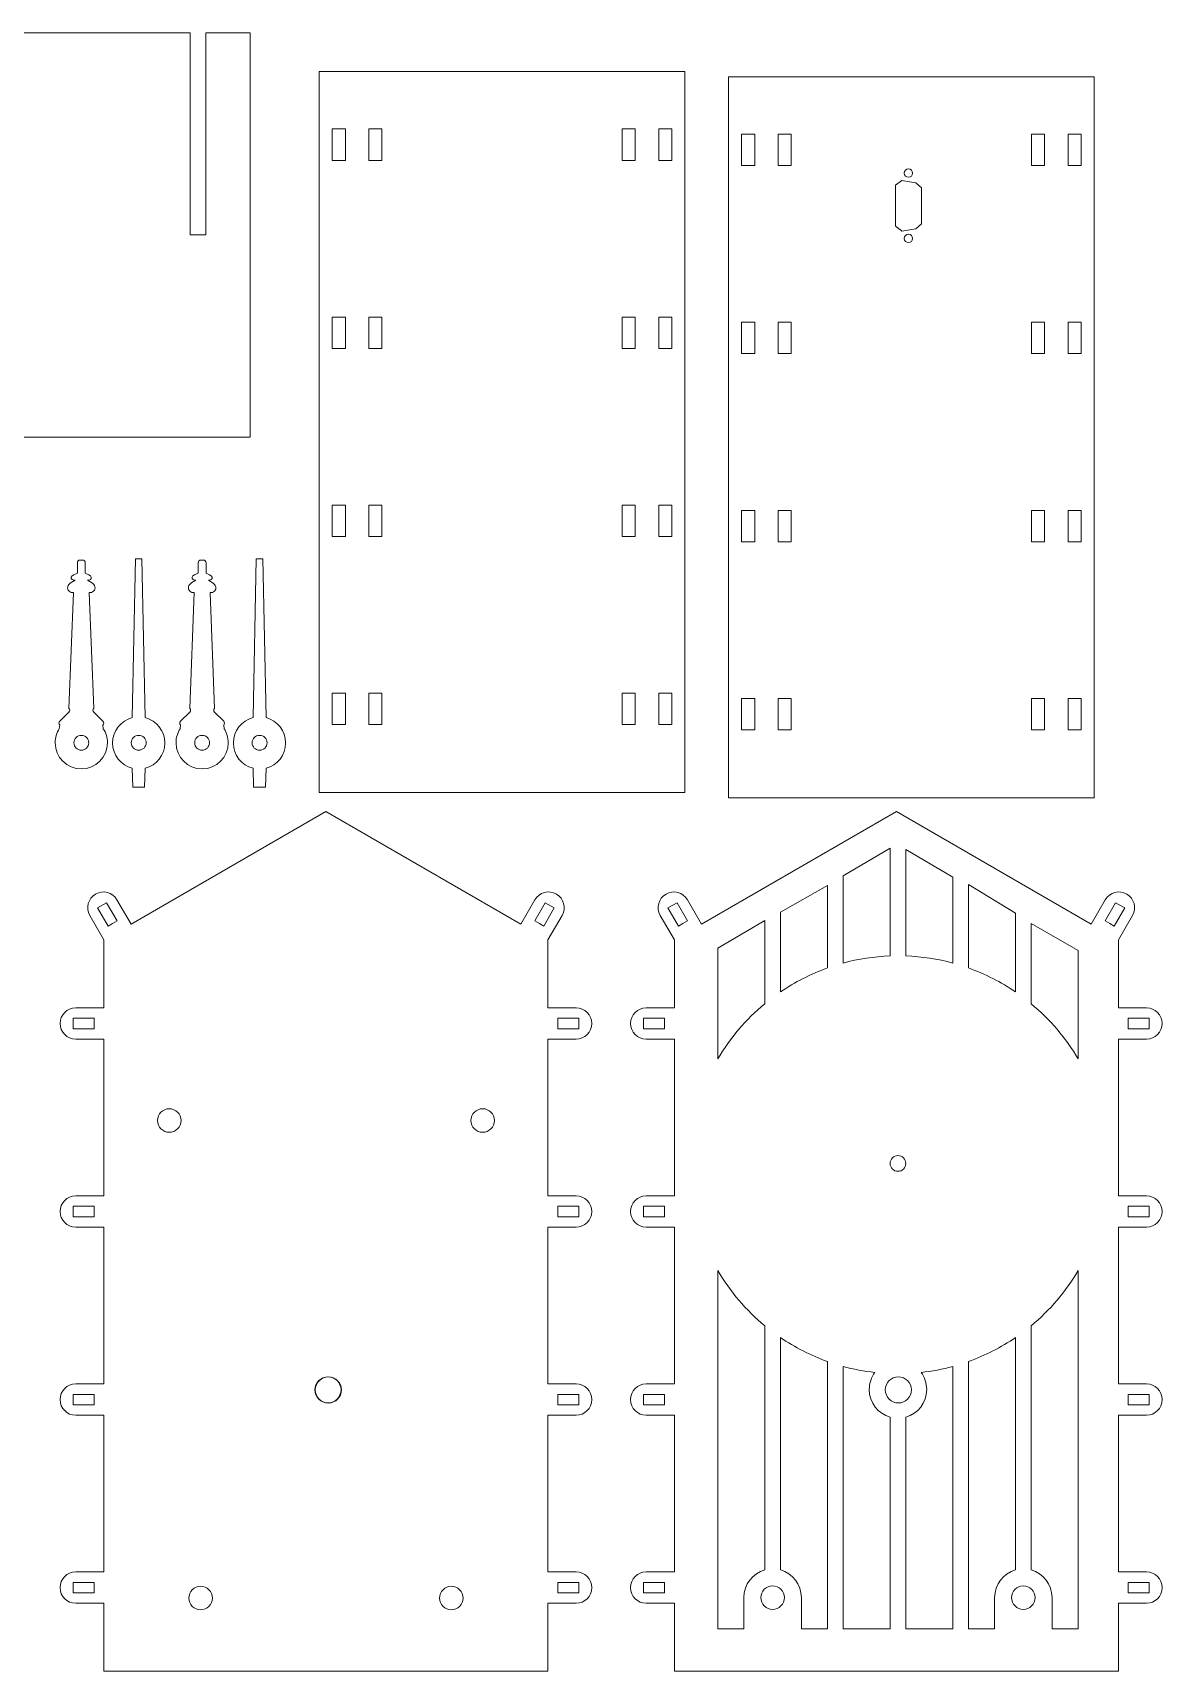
# Model space of a CAD drawing. Header units: inches. Extents: x 66 to 945, y 184 to 811.
# Drawn here: x 512 to 945, y 184 to 811 of the extents above; entities that cross this region are included whole.
import ezdxf

# ---------------------------------------------------------------- set-up
doc = ezdxf.new("R2010")
doc.units = ezdxf.units.IN
doc.header["$MEASUREMENT"] = 0
doc.layers.add('Layer 1', color=7, linetype='Continuous')

# ---------------------------------------------------------------- blocks, each defined once
blk = doc.blocks.new('block 8')
at = {"layer": 'Layer 1', "color": 250, "lineweight": 13, "true_color": 0x1d1d1b}
for points in [[(536.91, 475.74), (540.37, 477.74), (544.37, 470.81), (542.64, 469.81), (540.91, 468.81), (536.91, 475.74)], [(708.31, 477.74), (711.78, 475.74), (707.78, 468.81), (706.05, 469.81), (704.31, 470.81), (708.31, 477.74)], [(535.54, 431.52), (535.54, 429.52), (527.54, 429.52), (527.54, 433.52), (535.54, 433.52), (535.54, 431.52)], [(713.14, 431.52), (713.14, 433.52), (721.14, 433.52), (721.14, 429.52), (713.14, 429.52), (713.14, 431.52)], [(535.54, 359.52), (535.54, 357.52), (527.54, 357.52), (527.54, 361.52), (535.54, 361.52), (535.54, 359.52)], [(713.14, 359.52), (713.14, 361.52), (721.14, 361.52), (721.14, 357.52), (713.14, 357.52), (713.14, 359.52)], [(535.54, 287.52), (535.54, 285.52), (527.54, 285.52), (527.54, 289.52), (535.54, 289.52), (535.54, 287.52)], [(713.14, 287.52), (713.14, 289.52), (721.14, 289.52), (721.14, 285.52), (713.14, 285.52), (713.14, 287.52)], [(535.54, 215.52), (535.54, 213.52), (527.54, 213.52), (527.54, 217.52), (535.54, 217.52), (535.54, 215.52)], [(713.14, 215.52), (713.14, 217.52), (721.14, 217.52), (721.14, 213.52), (713.14, 213.52), (713.14, 215.52)]]:
    blk.add_lwpolyline(points, dxfattribs=at)
for points, knots in [([(720.14, 353.52), (723.46, 353.52), (726.14, 356.21), (726.14, 359.52), (726.14, 362.83), (723.46, 365.52), (720.14, 365.52), (720.14, 365.52), (709.34, 365.52), (709.34, 365.52), (709.34, 365.52), (709.34, 425.52), (709.34, 425.52), (709.34, 425.52), (720.14, 425.52), (720.14, 425.52), (723.46, 425.52), (726.14, 428.21), (726.14, 431.52), (726.14, 434.83), (723.46, 437.52), (720.14, 437.52), (720.14, 437.52), (709.34, 437.52), (709.34, 437.52), (709.34, 437.52), (709.34, 463.52), (709.34, 463.52), (709.34, 463.52), (714.74, 472.87), (714.74, 472.87), (716.4, 475.74), (715.42, 479.41), (712.55, 481.07), (709.68, 482.73), (706.01, 481.74), (704.35, 478.87), (704.35, 478.87), (698.95, 469.52), (698.95, 469.52), (698.95, 469.52), (624.34, 512.64), (624.34, 512.64), (624.34, 512.64), (549.73, 469.52), (549.73, 469.52), (549.73, 469.52), (544.33, 478.87), (544.33, 478.87), (542.68, 481.74), (539.01, 482.73), (536.14, 481.07), (533.27, 479.41), (532.29, 475.74), (533.94, 472.87), (533.94, 472.87), (539.34, 463.52), (539.34, 463.52), (539.34, 463.52), (539.34, 437.52), (539.34, 437.52), (539.34, 437.52), (528.54, 437.52), (528.54, 437.52), (525.23, 437.52), (522.54, 434.83), (522.54, 431.52), (522.54, 428.21), (525.23, 425.52), (528.54, 425.52), (528.54, 425.52), (539.34, 425.52), (539.34, 425.52), (539.34, 425.52), (539.34, 365.52), (539.34, 365.52), (539.34, 365.52), (528.54, 365.52), (528.54, 365.52), (525.23, 365.52), (522.54, 362.83), (522.54, 359.52), (522.54, 356.21), (525.23, 353.52), (528.54, 353.52), (528.54, 353.52), (539.34, 353.52), (539.34, 353.52), (539.34, 353.52), (539.34, 293.52), (539.34, 293.52), (539.34, 293.52), (528.54, 293.52), (528.54, 293.52), (525.23, 293.52), (522.54, 290.83), (522.54, 287.52), (522.54, 284.21), (525.23, 281.52), (528.54, 281.52), (528.54, 281.52), (539.34, 281.52), (539.34, 281.52), (539.34, 281.52), (539.34, 221.52), (539.34, 221.52), (539.34, 221.52), (528.54, 221.52), (528.54, 221.52), (525.23, 221.52), (522.54, 218.83), (522.54, 215.52), (522.54, 212.21), (525.23, 209.52), (528.54, 209.52), (528.54, 209.52), (539.34, 209.52), (539.34, 209.52), (539.34, 209.52), (539.34, 183.52), (539.34, 183.52), (539.34, 183.52), (709.34, 183.52), (709.34, 183.52), (709.34, 183.52), (709.34, 209.52), (709.34, 209.52), (709.34, 209.52), (720.14, 209.52), (720.14, 209.52), (723.46, 209.52), (726.14, 212.21), (726.14, 215.52), (726.14, 218.83), (723.46, 221.52), (720.14, 221.52), (720.14, 221.52), (709.34, 221.52), (709.34, 221.52), (709.34, 221.52), (709.34, 281.52), (709.34, 281.52), (709.34, 281.52), (720.14, 281.52), (720.14, 281.52), (723.46, 281.52), (726.14, 284.21), (726.14, 287.52), (726.14, 290.84), (723.46, 293.52), (720.14, 293.52), (720.14, 293.52), (709.34, 293.52), (709.34, 293.52), (709.34, 293.52), (709.34, 353.52), (709.34, 353.52), (709.34, 353.52), (720.14, 353.52), (720.14, 353.52)], [0, 0, 0, 0, 1, 1, 1, 2, 2, 2, 3, 3, 3, 4, 4, 4, 5, 5, 5, 6, 6, 6, 7, 7, 7, 8, 8, 8, 9, 9, 9, 10, 10, 10, 11, 11, 11, 12, 12, 12, 13, 13, 13, 14, 14, 14, 15, 15, 15, 16, 16, 16, 17, 17, 17, 18, 18, 18, 19, 19, 19, 20, 20, 20, 21, 21, 21, 22, 22, 22, 23, 23, 23, 24, 24, 24, 25, 25, 25, 26, 26, 26, 27, 27, 27, 28, 28, 28, 29, 29, 29, 30, 30, 30, 31, 31, 31, 32, 32, 32, 33, 33, 33, 34, 34, 34, 35, 35, 35, 36, 36, 36, 37, 37, 37, 38, 38, 38, 39, 39, 39, 40, 40, 40, 41, 41, 41, 42, 42, 42, 43, 43, 43, 44, 44, 44, 45, 45, 45, 46, 46, 46, 47, 47, 47, 48, 48, 48, 49, 49, 49, 50, 50, 50, 51, 51, 51, 52, 52, 52, 53, 53, 53, 53]), ([(564.34, 389.86), (561.86, 389.86), (559.84, 391.87), (559.84, 394.36), (559.84, 396.84), (561.86, 398.86), (564.34, 398.86), (566.83, 398.86), (568.84, 396.84), (568.84, 394.36), (568.84, 391.87), (566.83, 389.86), (564.34, 389.86)], [0, 0, 0, 0, 1, 1, 1, 2, 2, 2, 3, 3, 3, 4, 4, 4, 4]), ([(684.34, 389.86), (681.86, 389.86), (679.84, 391.87), (679.84, 394.36), (679.84, 396.84), (681.86, 398.86), (684.34, 398.86), (686.83, 398.86), (688.84, 396.84), (688.84, 394.36), (688.84, 391.87), (686.83, 389.86), (684.34, 389.86)], [0, 0, 0, 0, 1, 1, 1, 2, 2, 2, 3, 3, 3, 4, 4, 4, 4]), ([(576.34, 207.04), (573.86, 207.04), (571.84, 209.06), (571.84, 211.54), (571.84, 214.03), (573.86, 216.04), (576.34, 216.04), (578.83, 216.04), (580.84, 214.03), (580.84, 211.54), (580.84, 209.06), (578.83, 207.04), (576.34, 207.04)], [0, 0, 0, 0, 1, 1, 1, 2, 2, 2, 3, 3, 3, 4, 4, 4, 4]), ([(672.34, 207.04), (669.86, 207.04), (667.84, 209.06), (667.84, 211.54), (667.84, 214.03), (669.86, 216.04), (672.34, 216.04), (674.83, 216.04), (676.84, 214.03), (676.84, 211.54), (676.84, 209.06), (674.83, 207.04), (672.34, 207.04)], [0, 0, 0, 0, 1, 1, 1, 2, 2, 2, 3, 3, 3, 4, 4, 4, 4])]:
    blk.add_open_spline(points, degree=3, knots=knots, dxfattribs=at)
blk = doc.blocks.new('block 7')
at = {"layer": 'Layer 1', "color": 250, "lineweight": 13, "true_color": 0x1d1d1b}
for points in [[(625.11, 296.23), (627.87, 296.23), (630.11, 293.99), (630.11, 291.23), (630.11, 288.47), (627.87, 286.23), (625.11, 286.23), (622.35, 286.23), (620.11, 288.47), (620.11, 291.23), (620.11, 293.99), (622.35, 296.23), (625.11, 296.23)], [(625.27, 296.21), (628.03, 296.21), (630.27, 293.97), (630.27, 291.21), (630.27, 288.45), (628.03, 286.21), (625.27, 286.21), (622.51, 286.21), (620.27, 288.45), (620.27, 291.21), (620.27, 293.97), (622.51, 296.21), (625.27, 296.21)]]:
    blk.add_open_spline(points, degree=3, knots=[0, 0, 0, 0, 1, 1, 1, 2, 2, 2, 3, 3, 3, 4, 4, 4, 4], dxfattribs=at)
at = {"layer": 'Layer 1'}
blk.add_blockref('block 8', (0, 0), dxfattribs=at)
blk = doc.blocks.new('block 9')
at = {"layer": 'Layer 1', "color": 250, "lineweight": 13, "true_color": 0x1d1d1b}
for points in [[(755.3, 475.74), (758.77, 477.74), (762.77, 470.81), (761.04, 469.81), (759.3, 468.81), (755.3, 475.74)], [(926.71, 477.74), (930.18, 475.74), (926.18, 468.81), (924.44, 469.81), (922.71, 470.81), (926.71, 477.74)], [(753.94, 431.52), (753.94, 429.52), (745.94, 429.52), (745.94, 433.52), (753.94, 433.52), (753.94, 431.52)], [(931.54, 431.52), (931.54, 433.52), (939.54, 433.52), (939.54, 429.52), (931.54, 429.52), (931.54, 431.52)], [(753.94, 359.52), (753.94, 357.52), (745.94, 357.52), (745.94, 361.52), (753.94, 361.52), (753.94, 359.52)], [(931.54, 359.52), (931.54, 361.52), (939.54, 361.52), (939.54, 357.52), (931.54, 357.52), (931.54, 359.52)], [(753.94, 287.52), (753.94, 285.52), (745.94, 285.52), (745.94, 289.52), (753.94, 289.52), (753.94, 287.52)], [(931.54, 287.52), (931.54, 289.52), (939.54, 289.52), (939.54, 285.52), (931.54, 285.52), (931.54, 287.52)], [(753.94, 215.52), (753.94, 213.52), (745.94, 213.52), (745.94, 217.52), (753.94, 217.52), (753.94, 215.52)], [(931.54, 215.52), (931.54, 217.52), (939.54, 217.52), (939.54, 213.52), (931.54, 213.52), (931.54, 215.52)]]:
    blk.add_lwpolyline(points, dxfattribs=at)
for points, knots in [([(938.54, 353.52), (941.85, 353.52), (944.54, 356.21), (944.54, 359.52), (944.54, 362.83), (941.85, 365.52), (938.54, 365.52), (938.54, 365.52), (927.74, 365.52), (927.74, 365.52), (927.74, 365.52), (927.74, 425.52), (927.74, 425.52), (927.74, 425.52), (938.54, 425.52), (938.54, 425.52), (941.85, 425.52), (944.54, 428.21), (944.54, 431.52), (944.54, 434.83), (941.85, 437.52), (938.54, 437.52), (938.54, 437.52), (927.74, 437.52), (927.74, 437.52), (927.74, 437.52), (927.74, 463.52), (927.74, 463.52), (927.74, 463.52), (933.14, 472.87), (933.14, 472.87), (934.8, 475.74), (933.81, 479.41), (930.94, 481.07), (928.07, 482.73), (924.4, 481.74), (922.75, 478.87), (922.75, 478.87), (917.35, 469.52), (917.35, 469.52), (917.35, 469.52), (842.74, 512.64), (842.74, 512.64), (842.74, 512.64), (768.13, 469.52), (768.13, 469.52), (768.13, 469.52), (762.73, 478.87), (762.73, 478.87), (761.08, 481.74), (757.41, 482.73), (754.54, 481.07), (751.67, 479.41), (750.68, 475.74), (752.34, 472.87), (752.34, 472.87), (757.74, 463.52), (757.74, 463.52), (757.74, 463.52), (757.74, 437.52), (757.74, 437.52), (757.74, 437.52), (746.94, 437.52), (746.94, 437.52), (743.63, 437.52), (740.94, 434.83), (740.94, 431.52), (740.94, 428.21), (743.63, 425.52), (746.94, 425.52), (746.94, 425.52), (757.74, 425.52), (757.74, 425.52), (757.74, 425.52), (757.74, 365.52), (757.74, 365.52), (757.74, 365.52), (746.94, 365.52), (746.94, 365.52), (743.63, 365.52), (740.94, 362.83), (740.94, 359.52), (740.94, 356.21), (743.63, 353.52), (746.94, 353.52), (746.94, 353.52), (757.74, 353.52), (757.74, 353.52), (757.74, 353.52), (757.74, 293.52), (757.74, 293.52), (757.74, 293.52), (746.94, 293.52), (746.94, 293.52), (743.63, 293.52), (740.94, 290.83), (740.94, 287.52), (740.94, 284.21), (743.63, 281.52), (746.94, 281.52), (746.94, 281.52), (757.74, 281.52), (757.74, 281.52), (757.74, 281.52), (757.74, 221.52), (757.74, 221.52), (757.74, 221.52), (746.94, 221.52), (746.94, 221.52), (743.63, 221.52), (740.94, 218.83), (740.94, 215.52), (740.94, 212.21), (743.63, 209.52), (746.94, 209.52), (746.94, 209.52), (757.74, 209.52), (757.74, 209.52), (757.74, 209.52), (757.74, 183.52), (757.74, 183.52), (757.74, 183.52), (927.74, 183.52), (927.74, 183.52), (927.74, 183.52), (927.74, 209.52), (927.74, 209.52), (927.74, 209.52), (938.54, 209.52), (938.54, 209.52), (941.86, 209.52), (944.54, 212.21), (944.54, 215.52), (944.54, 218.83), (941.86, 221.52), (938.54, 221.52), (938.54, 221.52), (927.74, 221.52), (927.74, 221.52), (927.74, 221.52), (927.74, 281.52), (927.74, 281.52), (927.74, 281.52), (938.54, 281.52), (938.54, 281.52), (941.86, 281.52), (944.54, 284.21), (944.54, 287.52), (944.54, 290.84), (941.86, 293.52), (938.54, 293.52), (938.54, 293.52), (927.74, 293.52), (927.74, 293.52), (927.74, 293.52), (927.74, 353.52), (927.74, 353.52), (927.74, 353.52), (938.54, 353.52), (938.54, 353.52)], [0, 0, 0, 0, 1, 1, 1, 2, 2, 2, 3, 3, 3, 4, 4, 4, 5, 5, 5, 6, 6, 6, 7, 7, 7, 8, 8, 8, 9, 9, 9, 10, 10, 10, 11, 11, 11, 12, 12, 12, 13, 13, 13, 14, 14, 14, 15, 15, 15, 16, 16, 16, 17, 17, 17, 18, 18, 18, 19, 19, 19, 20, 20, 20, 21, 21, 21, 22, 22, 22, 23, 23, 23, 24, 24, 24, 25, 25, 25, 26, 26, 26, 27, 27, 27, 28, 28, 28, 29, 29, 29, 30, 30, 30, 31, 31, 31, 32, 32, 32, 33, 33, 33, 34, 34, 34, 35, 35, 35, 36, 36, 36, 37, 37, 37, 38, 38, 38, 39, 39, 39, 40, 40, 40, 41, 41, 41, 42, 42, 42, 43, 43, 43, 44, 44, 44, 45, 45, 45, 46, 46, 46, 47, 47, 47, 48, 48, 48, 49, 49, 49, 50, 50, 50, 51, 51, 51, 52, 52, 52, 53, 53, 53, 53]), ([(822.36, 488.03), (822.36, 488.03), (840.36, 498.63), (840.36, 498.63), (840.36, 498.63), (840.36, 457.36), (840.36, 457.36), (834.15, 457.13), (828.13, 456.2), (822.36, 454.63), (822.36, 454.63), (822.36, 488.03), (822.36, 488.03)], [0, 0, 0, 0, 1, 1, 1, 2, 2, 2, 3, 3, 3, 4, 4, 4, 4]), ([(846.36, 498.11), (846.36, 498.11), (864.36, 487.52), (864.36, 487.52), (864.36, 487.52), (864.36, 454.63), (864.36, 454.63), (858.59, 456.2), (852.57, 457.13), (846.36, 457.36), (846.36, 457.36), (846.36, 498.11), (846.36, 498.11)], [0, 0, 0, 0, 1, 1, 1, 2, 2, 2, 3, 3, 3, 4, 4, 4, 4]), ([(816.36, 452.75), (809.94, 450.44), (803.9, 447.35), (798.36, 443.57), (798.36, 443.57), (798.36, 474.12), (798.36, 474.12), (798.36, 474.12), (816.36, 484.34), (816.36, 484.34), (816.36, 484.34), (816.36, 452.75), (816.36, 452.75)], [0, 0, 0, 0, 1, 1, 1, 2, 2, 2, 3, 3, 3, 4, 4, 4, 4]), ([(870.36, 484.78), (870.36, 484.78), (888.36, 473.8), (888.36, 473.8), (888.36, 473.8), (888.36, 443.57), (888.36, 443.57), (882.82, 447.35), (876.78, 450.45), (870.36, 452.75), (870.36, 452.75), (870.36, 484.78), (870.36, 484.78)], [0, 0, 0, 0, 1, 1, 1, 2, 2, 2, 3, 3, 3, 4, 4, 4, 4]), ([(774.36, 460.32), (774.36, 460.32), (792.36, 470.89), (792.36, 470.89), (792.36, 470.89), (792.36, 439.06), (792.36, 439.06), (785.2, 433.13), (779.1, 425.98), (774.36, 417.92), (774.36, 417.92), (774.36, 460.32), (774.36, 460.32)], [0, 0, 0, 0, 1, 1, 1, 2, 2, 2, 3, 3, 3, 4, 4, 4, 4]), ([(912.36, 417.92), (907.62, 425.98), (901.52, 433.13), (894.36, 439.06), (894.36, 439.06), (894.36, 469.84), (894.36, 469.84), (894.36, 469.84), (912.36, 459.47), (912.36, 459.47), (912.36, 459.47), (912.36, 417.92), (912.36, 417.92)], [0, 0, 0, 0, 1, 1, 1, 2, 2, 2, 3, 3, 3, 4, 4, 4, 4]), ([(840.36, 377.91), (840.36, 379.56), (841.7, 380.91), (843.36, 380.91), (845.02, 380.91), (846.36, 379.57), (846.36, 377.91), (846.36, 376.25), (845.02, 374.91), (843.36, 374.91), (841.7, 374.91), (840.36, 376.25), (840.36, 377.91)], [0, 0, 0, 0, 1, 1, 1, 2, 2, 2, 3, 3, 3, 4, 4, 4, 4]), ([(784.36, 211.72), (784.36, 211.72), (784.36, 199.71), (784.36, 199.71), (784.36, 199.71), (774.36, 199.71), (774.36, 199.71), (774.36, 199.71), (774.36, 336.92), (774.36, 336.92), (779.1, 328.87), (785.2, 321.72), (792.36, 315.79), (792.36, 315.79), (792.36, 222.3), (792.36, 222.3), (787.74, 220.99), (784.36, 216.75), (784.36, 211.72)], [0, 0, 0, 0, 1, 1, 1, 2, 2, 2, 3, 3, 3, 4, 4, 4, 5, 5, 5, 6, 6, 6, 6]), ([(902.36, 199.72), (902.36, 199.72), (902.36, 211.72), (902.36, 211.72), (902.36, 216.75), (898.97, 220.99), (894.36, 222.3), (894.36, 222.3), (894.36, 315.79), (894.36, 315.79), (901.52, 321.72), (907.62, 328.87), (912.36, 336.92), (912.36, 336.92), (912.36, 199.72), (912.36, 199.72), (912.36, 199.72), (902.36, 199.72), (902.36, 199.72)], [0, 0, 0, 0, 1, 1, 1, 2, 2, 2, 3, 3, 3, 4, 4, 4, 5, 5, 5, 6, 6, 6, 6]), ([(806.36, 199.72), (806.36, 199.72), (806.36, 211.72), (806.36, 211.72), (806.36, 216.75), (802.98, 220.99), (798.36, 222.3), (798.36, 222.3), (798.36, 311.27), (798.36, 311.27), (803.9, 307.5), (809.94, 304.4), (816.36, 302.1), (816.36, 302.1), (816.36, 199.72), (816.36, 199.72), (816.36, 199.72), (806.36, 199.72), (806.36, 199.72)], [0, 0, 0, 0, 1, 1, 1, 2, 2, 2, 3, 3, 3, 4, 4, 4, 5, 5, 5, 6, 6, 6, 6]), ([(880.36, 211.72), (880.36, 211.72), (880.36, 199.71), (880.36, 199.71), (880.36, 199.71), (870.36, 199.71), (870.36, 199.71), (870.36, 199.71), (870.36, 302.1), (870.36, 302.1), (876.78, 304.4), (882.82, 307.5), (888.36, 311.27), (888.36, 311.27), (888.36, 222.3), (888.36, 222.3), (883.74, 220.99), (880.36, 216.75), (880.36, 211.72)], [0, 0, 0, 0, 1, 1, 1, 2, 2, 2, 3, 3, 3, 4, 4, 4, 5, 5, 5, 6, 6, 6, 6]), ([(840.36, 199.72), (840.36, 199.72), (822.36, 199.72), (822.36, 199.72), (822.36, 199.72), (822.36, 300.21), (822.36, 300.21), (826.29, 299.15), (830.35, 298.38), (834.5, 297.92), (833.16, 296.09), (832.36, 293.83), (832.36, 291.38), (832.36, 286.33), (835.75, 282.07), (840.36, 280.76), (840.36, 280.76), (840.36, 199.72), (840.36, 199.72)], [0, 0, 0, 0, 1, 1, 1, 2, 2, 2, 3, 3, 3, 4, 4, 4, 5, 5, 5, 6, 6, 6, 6]), ([(843.51, 296.23), (846.27, 296.23), (848.51, 293.99), (848.51, 291.23), (848.51, 288.47), (846.27, 286.23), (843.51, 286.23), (840.75, 286.23), (838.51, 288.47), (838.51, 291.23), (838.51, 293.99), (840.75, 296.23), (843.51, 296.23)], [0, 0, 0, 0, 1, 1, 1, 2, 2, 2, 3, 3, 3, 4, 4, 4, 4]), ([(864.36, 199.72), (864.36, 199.72), (846.36, 199.72), (846.36, 199.72), (846.36, 199.72), (846.36, 280.76), (846.36, 280.76), (850.98, 282.07), (854.36, 286.33), (854.36, 291.38), (854.36, 293.83), (853.56, 296.09), (852.22, 297.92), (856.37, 298.38), (860.43, 299.15), (864.36, 300.21), (864.36, 300.21), (864.36, 199.72), (864.36, 199.72)], [0, 0, 0, 0, 1, 1, 1, 2, 2, 2, 3, 3, 3, 4, 4, 4, 5, 5, 5, 6, 6, 6, 6]), ([(795.36, 207.21), (792.87, 207.21), (790.86, 209.23), (790.86, 211.71), (790.86, 214.2), (792.87, 216.21), (795.36, 216.21), (797.85, 216.21), (799.86, 214.2), (799.86, 211.71), (799.86, 209.23), (797.84, 207.21), (795.36, 207.21)], [0, 0, 0, 0, 1, 1, 1, 2, 2, 2, 3, 3, 3, 4, 4, 4, 4]), ([(891.36, 207.21), (888.87, 207.21), (886.86, 209.23), (886.86, 211.71), (886.86, 214.2), (888.87, 216.21), (891.36, 216.21), (893.84, 216.21), (895.86, 214.2), (895.86, 211.71), (895.86, 209.23), (893.84, 207.21), (891.36, 207.21)], [0, 0, 0, 0, 1, 1, 1, 2, 2, 2, 3, 3, 3, 4, 4, 4, 4])]:
    blk.add_open_spline(points, degree=3, knots=knots, dxfattribs=at)
blk = doc.blocks.new('block 11')
at = {"layer": 'Layer 1', "color": 250, "lineweight": 13, "true_color": 0x1d1d1b}
for points in [[(595.31, 810.8), (578.31, 810.8), (578.31, 733.38), (572.31, 733.38), (572.31, 810.8), (435.31, 810.8), (435.31, 655.96), (595.31, 655.96), (595.31, 810.8)], [(483.82, 789.95), (477.82, 789.95), (471.82, 789.95), (471.82, 784.96), (483.82, 784.96), (483.82, 789.95)], [(483.82, 666.95), (477.82, 666.95), (471.82, 666.95), (471.82, 661.95), (483.82, 661.95), (483.82, 666.95)]]:
    blk.add_lwpolyline(points, dxfattribs=at)
blk = doc.blocks.new('block 13')
at = {"layer": 'Layer 1', "color": 250, "lineweight": 13, "true_color": 0x1d1d1b}
for points in [[(621.77, 795.96), (761.77, 795.96), (761.77, 519.96), (621.77, 519.96), (621.77, 795.96)], [(626.77, 767.96), (626.77, 761.96), (631.77, 761.96), (631.77, 773.96), (626.77, 773.96), (626.77, 767.96)], [(756.77, 767.96), (756.77, 773.96), (751.77, 773.96), (751.77, 761.96), (756.77, 761.96), (756.77, 767.96)], [(626.77, 695.96), (626.77, 689.95), (631.77, 689.95), (631.77, 701.96), (626.77, 701.96), (626.77, 695.96)], [(756.77, 695.96), (756.77, 701.96), (751.77, 701.96), (751.77, 689.95), (756.77, 689.95), (756.77, 695.96)], [(626.77, 623.96), (626.77, 617.96), (631.77, 617.96), (631.77, 629.96), (626.77, 629.96), (626.77, 623.96)], [(756.77, 623.96), (756.77, 629.96), (751.77, 629.96), (751.77, 617.96), (756.77, 617.96), (756.77, 623.96)], [(626.77, 551.96), (626.77, 545.96), (631.77, 545.96), (631.77, 557.96), (626.77, 557.96), (626.77, 551.96)], [(756.77, 551.96), (756.77, 557.96), (751.77, 557.96), (751.77, 545.96), (756.77, 545.96), (756.77, 551.96)]]:
    blk.add_lwpolyline(points, dxfattribs=at)
blk = doc.blocks.new('block 14')
at = {"layer": 'Layer 1', "color": 250, "lineweight": 13, "true_color": 0x1d1d1b}
for points in [[(737.77, 761.96), (742.77, 761.96), (742.77, 767.96), (742.77, 773.96), (737.77, 773.96), (737.77, 761.96)], [(742.77, 695.96), (742.77, 701.96), (737.77, 701.96), (737.77, 689.96), (742.77, 689.96), (742.77, 695.96)], [(737.77, 617.96), (742.77, 617.96), (742.77, 623.96), (742.77, 629.96), (737.77, 629.96), (737.77, 617.96)], [(737.77, 545.96), (742.77, 545.96), (742.77, 551.96), (742.77, 557.96), (737.77, 557.96), (737.77, 545.96)]]:
    blk.add_lwpolyline(points, dxfattribs=at)
blk = doc.blocks.new('block 15')
at = {"layer": 'Layer 1', "color": 250, "lineweight": 13, "true_color": 0x1d1d1b}
for points in [[(640.77, 761.96), (645.77, 761.96), (645.77, 767.96), (645.77, 773.96), (640.77, 773.96), (640.77, 761.96)], [(645.77, 695.96), (645.77, 701.96), (640.77, 701.96), (640.77, 689.96), (645.77, 689.96), (645.77, 695.96)], [(640.77, 617.96), (645.77, 617.96), (645.77, 623.96), (645.77, 629.96), (640.77, 629.96), (640.77, 617.96)], [(640.77, 545.96), (645.77, 545.96), (645.77, 551.96), (645.77, 557.96), (640.77, 557.96), (640.77, 545.96)]]:
    blk.add_lwpolyline(points, dxfattribs=at)
blk = doc.blocks.new('block 12')
at = {"layer": 'Layer 1'}
for name in ['block 13', 'block 15', 'block 14']:
    blk.add_blockref(name, (0, 0), dxfattribs=at)
blk = doc.blocks.new('block 17')
at = {"layer": 'Layer 1', "color": 250, "lineweight": 13, "true_color": 0x1d1d1b}
for points, knots in [([(844.8, 734.89), (844.8, 734.89), (842.41, 736.77), (842.41, 736.71), (842.41, 736.66), (842.41, 752.41), (842.41, 752.41), (842.41, 752.41), (844.8, 754.29), (844.8, 754.29), (844.8, 754.29), (850.15, 753.34), (850.15, 753.34), (850.15, 753.34), (852.34, 751.49), (852.34, 751.49), (852.34, 751.49), (852.34, 737.65), (852.34, 737.65), (852.34, 737.65), (850.21, 735.79), (850.21, 735.79), (850.21, 735.79), (844.8, 734.89), (844.8, 734.89)], [0, 0, 0, 0, 1, 1, 1, 2, 2, 2, 3, 3, 3, 4, 4, 4, 5, 5, 5, 6, 6, 6, 7, 7, 7, 8, 8, 8, 8]), ([(847.35, 758.68), (848.23, 758.68), (848.95, 757.97), (848.95, 757.08), (848.95, 756.2), (848.23, 755.48), (847.35, 755.48), (846.46, 755.48), (845.75, 756.2), (845.75, 757.08), (845.75, 757.97), (846.46, 758.68), (847.35, 758.68)], [0, 0, 0, 0, 1, 1, 1, 2, 2, 2, 3, 3, 3, 4, 4, 4, 4]), ([(847.35, 733.68), (848.23, 733.68), (848.95, 732.97), (848.95, 732.08), (848.95, 731.2), (848.23, 730.48), (847.35, 730.48), (846.46, 730.48), (845.75, 731.2), (845.75, 732.08), (845.75, 732.97), (846.46, 733.68), (847.35, 733.68)], [0, 0, 0, 0, 1, 1, 1, 2, 2, 2, 3, 3, 3, 4, 4, 4, 4])]:
    blk.add_open_spline(points, degree=3, knots=knots, dxfattribs=at)
blk = doc.blocks.new('block 19')
at = {"layer": 'Layer 1', "color": 250, "lineweight": 13, "true_color": 0x1d1d1b}
for points in [[(778.51, 793.96), (918.51, 793.96), (918.51, 517.96), (778.51, 517.96), (778.51, 793.96)], [(783.51, 765.96), (783.51, 759.96), (788.51, 759.96), (788.51, 771.96), (783.51, 771.96), (783.51, 765.96)], [(913.51, 765.96), (913.51, 771.96), (908.51, 771.96), (908.51, 759.96), (913.51, 759.96), (913.51, 765.96)], [(783.51, 693.95), (783.51, 687.95), (788.51, 687.95), (788.51, 699.96), (783.51, 699.96), (783.51, 693.95)], [(913.51, 693.95), (913.51, 699.96), (908.51, 699.96), (908.51, 687.95), (913.51, 687.95), (913.51, 693.95)], [(783.51, 621.95), (783.51, 615.95), (788.51, 615.95), (788.51, 627.96), (783.51, 627.96), (783.51, 621.95)], [(913.51, 621.95), (913.51, 627.96), (908.51, 627.96), (908.51, 615.95), (913.51, 615.95), (913.51, 621.95)], [(783.51, 549.96), (783.51, 543.96), (788.51, 543.96), (788.51, 555.96), (783.51, 555.96), (783.51, 549.96)], [(913.51, 549.96), (913.51, 555.96), (908.51, 555.96), (908.51, 543.96), (913.51, 543.96), (913.51, 549.96)]]:
    blk.add_lwpolyline(points, dxfattribs=at)
blk = doc.blocks.new('block 20')
at = {"layer": 'Layer 1', "color": 250, "lineweight": 13, "true_color": 0x1d1d1b}
for points in [[(894.51, 759.96), (899.51, 759.96), (899.51, 765.96), (899.51, 771.96), (894.51, 771.96), (894.51, 759.96)], [(899.51, 693.95), (899.51, 699.96), (894.51, 699.96), (894.51, 687.96), (899.51, 687.96), (899.51, 693.95)], [(894.51, 615.96), (899.51, 615.96), (899.51, 621.95), (899.51, 627.96), (894.51, 627.96), (894.51, 615.96)], [(894.51, 543.96), (899.51, 543.96), (899.51, 549.96), (899.51, 555.96), (894.51, 555.96), (894.51, 543.96)]]:
    blk.add_lwpolyline(points, dxfattribs=at)
blk = doc.blocks.new('block 21')
at = {"layer": 'Layer 1', "color": 250, "lineweight": 13, "true_color": 0x1d1d1b}
for points in [[(797.51, 759.96), (802.51, 759.96), (802.51, 765.96), (802.51, 771.96), (797.51, 771.96), (797.51, 759.96)], [(802.51, 693.95), (802.51, 699.96), (797.51, 699.96), (797.51, 687.96), (802.51, 687.96), (802.51, 693.95)], [(797.51, 615.96), (802.51, 615.96), (802.51, 621.95), (802.51, 627.96), (797.51, 627.96), (797.51, 615.96)], [(797.51, 543.96), (802.51, 543.96), (802.51, 549.96), (802.51, 555.96), (797.51, 555.96), (797.51, 543.96)]]:
    blk.add_lwpolyline(points, dxfattribs=at)
blk = doc.blocks.new('block 18')
at = {"layer": 'Layer 1'}
for name in ['block 19', 'block 21', 'block 20']:
    blk.add_blockref(name, (0, 0), dxfattribs=at)
blk = doc.blocks.new('block 16')
at = {"layer": 'Layer 1'}
for name in ['block 18', 'block 17']:
    blk.add_blockref(name, (0, 0), dxfattribs=at)
blk = doc.blocks.new('block 22')
at = {"layer": 'Layer 1', "color": 250, "lineweight": 13, "true_color": 0x1d1d1b}
for points, knots in [([(539.09, 544.35), (539.09, 544.35), (538.94, 545.78), (538.94, 545.78), (539.33, 546.17), (539.33, 546.81), (538.94, 547.2), (538.94, 547.2), (535.4, 550.74), (535.4, 550.74), (535.01, 551.12), (535.01, 551.76), (535.4, 552.15), (535.4, 552.15), (533.71, 596.5), (533.71, 596.5), (534.3, 596.37), (534.9, 596.52), (535.37, 597), (536.35, 597.97), (535.98, 599.46), (534.57, 600.31), (534.57, 600.31), (533.08, 601.2), (533.08, 601.2), (533.46, 601.18), (533.84, 601.26), (534.14, 601.49), (534.86, 602.01), (534.59, 602.82), (533.55, 603.28), (533.55, 603.28), (532.17, 603.89), (532.17, 603.89), (532.17, 603.89), (532.17, 607.91), (532.17, 607.91), (532.17, 608.46), (531.72, 608.91), (531.17, 608.91), (531.17, 608.91), (530.17, 608.91), (530.17, 608.91), (529.62, 608.91), (529.17, 608.46), (529.17, 607.91), (529.17, 607.91), (529.17, 603.89), (529.17, 603.89), (529.17, 603.89), (527.79, 603.28), (527.79, 603.28), (526.75, 602.82), (526.48, 602.01), (527.2, 601.49), (527.51, 601.26), (527.88, 601.18), (528.26, 601.2), (528.26, 601.2), (526.77, 600.31), (526.77, 600.31), (525.36, 599.46), (525, 597.97), (525.97, 597), (526.44, 596.52), (527.04, 596.37), (527.63, 596.5), (527.63, 596.5), (525.94, 552.15), (525.94, 552.15), (526.33, 551.76), (526.33, 551.13), (525.94, 550.74), (525.94, 550.74), (522.4, 547.2), (522.4, 547.2), (522.02, 546.81), (522.02, 546.18), (522.4, 545.79), (522.4, 545.79), (522.25, 544.35), (522.25, 544.35), (521.26, 542.8), (520.67, 540.95), (520.67, 538.97), (520.67, 533.45), (525.15, 528.97), (530.68, 528.97), (536.2, 528.97), (540.68, 533.44), (540.68, 538.97), (540.67, 540.95), (540.09, 542.8), (539.09, 544.35)], [0, 0, 0, 0, 1, 1, 1, 2, 2, 2, 3, 3, 3, 4, 4, 4, 5, 5, 5, 6, 6, 6, 7, 7, 7, 8, 8, 8, 9, 9, 9, 10, 10, 10, 11, 11, 11, 12, 12, 12, 13, 13, 13, 14, 14, 14, 15, 15, 15, 16, 16, 16, 17, 17, 17, 18, 18, 18, 19, 19, 19, 20, 20, 20, 21, 21, 21, 22, 22, 22, 23, 23, 23, 24, 24, 24, 25, 25, 25, 26, 26, 26, 27, 27, 27, 28, 28, 28, 29, 29, 29, 30, 30, 30, 31, 31, 31, 31]), ([(555.15, 548.6), (555.15, 548.6), (553.9, 609.45), (553.9, 609.45), (553.9, 609.45), (551.4, 609.45), (551.4, 609.45), (551.4, 609.45), (550.15, 548.6), (550.15, 548.6), (545.84, 547.49), (542.65, 543.57), (542.65, 538.91), (542.65, 534.25), (545.84, 530.34), (550.15, 529.23), (550.15, 529.23), (550.4, 521.99), (550.4, 521.99), (550.4, 521.99), (554.9, 521.99), (554.9, 521.99), (554.9, 521.99), (555.15, 529.23), (555.15, 529.23), (559.46, 530.34), (562.65, 534.25), (562.65, 538.91), (562.65, 543.57), (559.46, 547.49), (555.15, 548.6)], [0, 0, 0, 0, 1, 1, 1, 2, 2, 2, 3, 3, 3, 4, 4, 4, 5, 5, 5, 6, 6, 6, 7, 7, 7, 8, 8, 8, 9, 9, 9, 10, 10, 10, 10]), ([(585.35, 544.35), (585.35, 544.35), (585.19, 545.78), (585.19, 545.78), (585.58, 546.17), (585.58, 546.81), (585.19, 547.2), (585.19, 547.2), (581.66, 550.74), (581.66, 550.74), (581.27, 551.12), (581.27, 551.76), (581.66, 552.15), (581.66, 552.15), (579.97, 596.5), (579.97, 596.5), (580.56, 596.37), (581.15, 596.52), (581.63, 597), (582.6, 597.97), (582.24, 599.46), (580.83, 600.31), (580.83, 600.31), (579.34, 601.2), (579.34, 601.2), (579.71, 601.18), (580.09, 601.26), (580.4, 601.49), (581.12, 602.01), (580.85, 602.82), (579.8, 603.28), (579.8, 603.28), (578.43, 603.89), (578.43, 603.89), (578.43, 603.89), (578.43, 607.91), (578.43, 607.91), (578.43, 608.46), (577.98, 608.91), (577.43, 608.91), (577.43, 608.91), (576.43, 608.91), (576.43, 608.91), (575.88, 608.91), (575.43, 608.46), (575.43, 607.91), (575.43, 607.91), (575.43, 603.89), (575.43, 603.89), (575.43, 603.89), (574.05, 603.28), (574.05, 603.28), (573.01, 602.82), (572.74, 602.01), (573.46, 601.49), (573.76, 601.26), (574.14, 601.18), (574.52, 601.2), (574.52, 601.2), (573.03, 600.31), (573.03, 600.31), (571.61, 599.46), (571.25, 597.97), (572.22, 597), (572.7, 596.52), (573.3, 596.37), (573.88, 596.5), (573.88, 596.5), (572.2, 552.15), (572.2, 552.15), (572.59, 551.76), (572.59, 551.13), (572.2, 550.74), (572.2, 550.74), (568.66, 547.2), (568.66, 547.2), (568.27, 546.81), (568.27, 546.18), (568.66, 545.79), (568.66, 545.79), (568.51, 544.35), (568.51, 544.35), (567.51, 542.8), (566.93, 540.95), (566.93, 538.97), (566.93, 533.45), (571.41, 528.97), (576.93, 528.97), (582.45, 528.97), (586.93, 533.44), (586.93, 538.97), (586.93, 540.95), (586.35, 542.8), (585.35, 544.35)], [0, 0, 0, 0, 1, 1, 1, 2, 2, 2, 3, 3, 3, 4, 4, 4, 5, 5, 5, 6, 6, 6, 7, 7, 7, 8, 8, 8, 9, 9, 9, 10, 10, 10, 11, 11, 11, 12, 12, 12, 13, 13, 13, 14, 14, 14, 15, 15, 15, 16, 16, 16, 17, 17, 17, 18, 18, 18, 19, 19, 19, 20, 20, 20, 21, 21, 21, 22, 22, 22, 23, 23, 23, 24, 24, 24, 25, 25, 25, 26, 26, 26, 27, 27, 27, 28, 28, 28, 29, 29, 29, 30, 30, 30, 31, 31, 31, 31]), ([(601.41, 548.6), (601.41, 548.6), (600.16, 609.45), (600.16, 609.45), (600.16, 609.45), (597.66, 609.45), (597.66, 609.45), (597.66, 609.45), (596.41, 548.6), (596.41, 548.6), (592.09, 547.49), (588.91, 543.57), (588.91, 538.91), (588.91, 534.25), (592.09, 530.34), (596.41, 529.23), (596.41, 529.23), (596.66, 521.99), (596.66, 521.99), (596.66, 521.99), (601.16, 521.99), (601.16, 521.99), (601.16, 521.99), (601.41, 529.23), (601.41, 529.23), (605.72, 530.34), (608.91, 534.25), (608.91, 538.91), (608.91, 543.57), (605.72, 547.49), (601.41, 548.6)], [0, 0, 0, 0, 1, 1, 1, 2, 2, 2, 3, 3, 3, 4, 4, 4, 5, 5, 5, 6, 6, 6, 7, 7, 7, 8, 8, 8, 9, 9, 9, 10, 10, 10, 10]), ([(530.67, 541.82), (532.25, 541.82), (533.52, 540.54), (533.52, 538.97), (533.52, 537.4), (532.25, 536.12), (530.67, 536.12), (529.1, 536.12), (527.82, 537.4), (527.82, 538.97), (527.82, 540.54), (529.1, 541.82), (530.67, 541.82)], [0, 0, 0, 0, 1, 1, 1, 2, 2, 2, 3, 3, 3, 4, 4, 4, 4]), ([(552.66, 541.82), (554.23, 541.82), (555.51, 540.54), (555.51, 538.97), (555.51, 537.4), (554.23, 536.12), (552.66, 536.12), (551.09, 536.12), (549.81, 537.4), (549.81, 538.97), (549.81, 540.54), (551.09, 541.82), (552.66, 541.82)], [0, 0, 0, 0, 1, 1, 1, 2, 2, 2, 3, 3, 3, 4, 4, 4, 4]), ([(576.93, 541.82), (578.5, 541.82), (579.78, 540.54), (579.78, 538.97), (579.78, 537.4), (578.5, 536.12), (576.93, 536.12), (575.36, 536.12), (574.08, 537.4), (574.08, 538.97), (574.08, 540.54), (575.36, 541.82), (576.93, 541.82)], [0, 0, 0, 0, 1, 1, 1, 2, 2, 2, 3, 3, 3, 4, 4, 4, 4]), ([(598.92, 541.82), (600.49, 541.82), (601.77, 540.54), (601.77, 538.97), (601.77, 537.4), (600.49, 536.12), (598.92, 536.12), (597.34, 536.12), (596.07, 537.4), (596.07, 538.97), (596.07, 540.54), (597.34, 541.82), (598.92, 541.82)], [0, 0, 0, 0, 1, 1, 1, 2, 2, 2, 3, 3, 3, 4, 4, 4, 4])]:
    blk.add_open_spline(points, degree=3, knots=knots, dxfattribs=at)

msp = doc.modelspace()

# ---------------------------------------------------------------- block references
at = {"layer": 'Layer 1'}
for name in ['block 11', 'block 12', 'block 16', 'block 22', 'block 7', 'block 9']:
    msp.add_blockref(name, (0, 0), dxfattribs=at)

doc.saveas('drawing.dxf')
